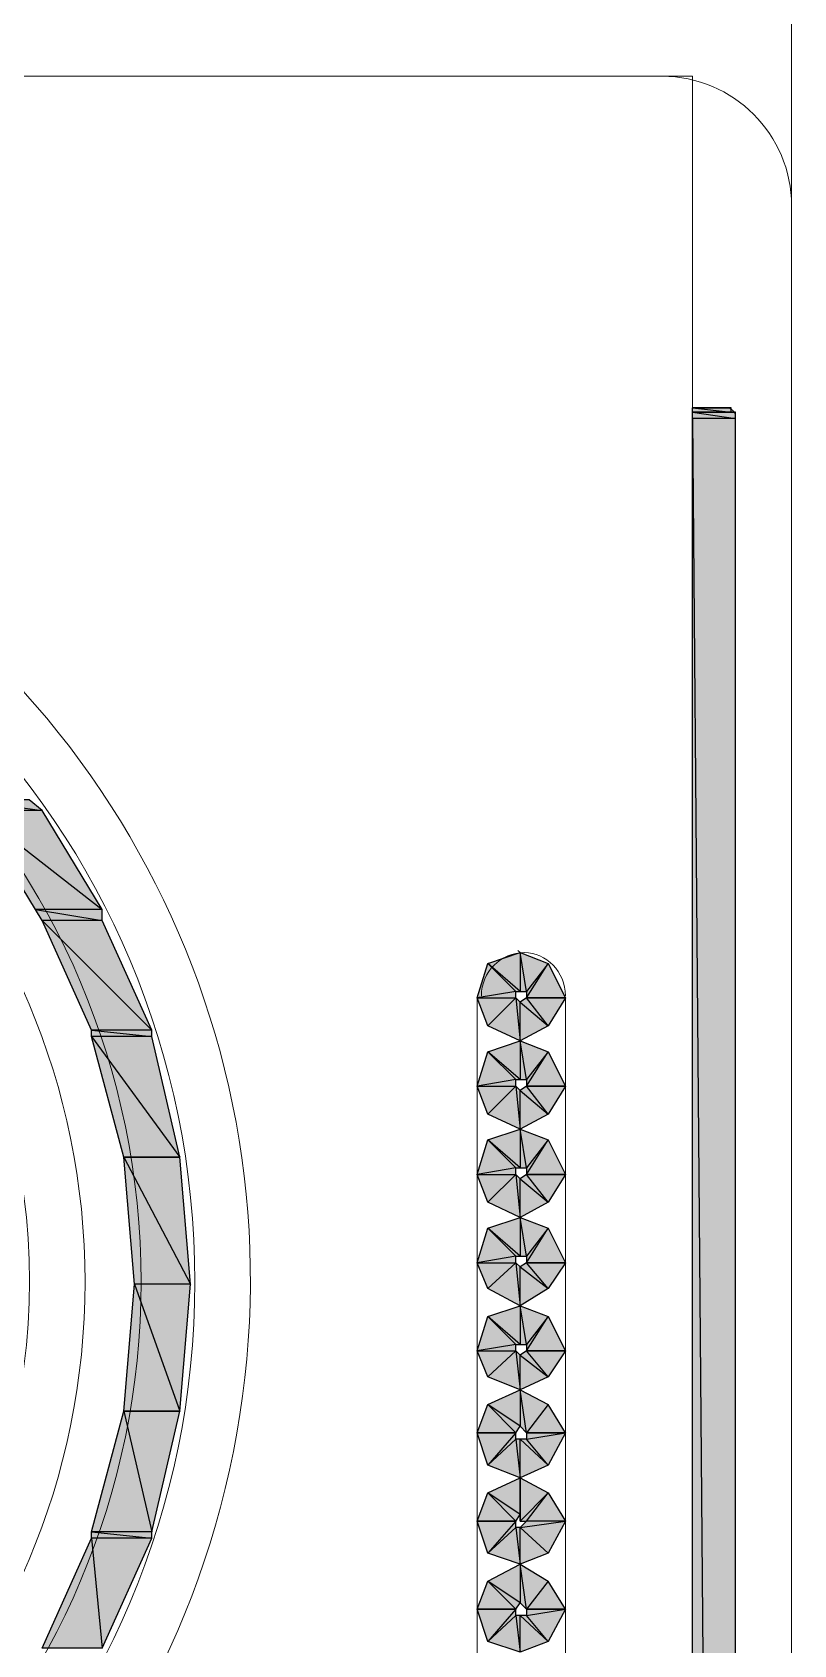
# Model space of a CAD drawing. Header units: millimetres. Extents: x 53 to 176, y -29 to 32.
# Drawn here: x 113.756 to 114.249, y -6.78 to -5.734 of the extents above; entities that cross this region are included whole.
import ezdxf

# ---------------------------------------------------------------- set-up
doc = ezdxf.new("R2010")
doc.units = ezdxf.units.MM
doc.layers.add('15 - Quadro de medição', color=6, linetype='Continuous')

msp = doc.modelspace()

# ---------------------------------------------------------------- hatches: boundary and pattern name
at = {"layer": '15 - Quadro de medição', "true_color": 0x000007}
h = msp.add_hatch(color=7, dxfattribs=at)
h.paths.add_polyline_path([(114.1838, -5.9773), (114.2089, -5.9773), (114.2075, -5.9773)])
h.paths.add_polyline_path([(114.2089, -5.9773), (114.2075, -5.9773), (114.1838, -5.9773)])
h.paths.add_polyline_path([(114.2089, -5.9773), (114.1838, -5.9773)])
h.paths.add_polyline_path([(114.1838, -5.9773), (114.2089, -5.9773), (114.2075, -5.9773)])
h.paths.add_polyline_path([(114.2089, -5.9773), (114.2075, -5.9773), (114.1838, -5.9773)])
h.paths.add_polyline_path([(114.2089, -5.9773), (114.1838, -5.9773), (114.2047, -5.9773)])
h = msp.add_hatch(color=7, dxfattribs=at)
h.paths.add_polyline_path([(114.2089, -5.9773), (114.1838, -5.9773), (114.2089, -5.9801)])
h.paths.add_polyline_path([(114.1838, -5.9773), (114.2089, -5.9801), (114.1838, -5.9801)])
h = msp.add_hatch(color=7, dxfattribs=at)
h.paths.add_polyline_path([(114.2117, -5.9801), (114.1838, -5.9801)])
h.paths.add_polyline_path([(114.1838, -5.9801), (114.2117, -5.9801)])
h.paths.add_polyline_path([(114.2117, -5.9801), (114.1838, -5.9801)])
h.paths.add_polyline_path([(114.2117, -5.9801), (114.1838, -5.9801), (114.2089, -5.9801)])
h = msp.add_hatch(color=7, dxfattribs=at)
h.paths.add_polyline_path([(114.2117, -5.9801), (114.1838, -5.9801), (114.2117, -5.9843)])
h.paths.add_polyline_path([(114.1838, -5.9801), (114.2117, -5.9843), (114.1838, -5.9843)])
h = msp.add_hatch(color=7, dxfattribs=at)
h.paths.add_polyline_path([(114.2117, -5.9843), (114.1838, -5.9843), (114.2117, -9.3282)])
h.paths.add_polyline_path([(114.1838, -5.9843), (114.2117, -9.3282), (114.1838, -9.3282)])
h = msp.add_hatch(color=7, dxfattribs=at)
h.paths.add_polyline_path([(113.7536, -6.2316), (113.7117, -6.2316), (113.762, -6.2385)])
h.paths.add_polyline_path([(113.7117, -6.2316), (113.762, -6.2385), (113.7187, -6.2385)])
h = msp.add_hatch(color=7, dxfattribs=at)
h.paths.add_polyline_path([(113.762, -6.2385), (113.7187, -6.2385), (113.8011, -6.3028)])
h.paths.add_polyline_path([(113.7187, -6.2385), (113.8011, -6.3028), (113.7578, -6.3028)])
h = msp.add_hatch(color=7, dxfattribs=at)
h.paths.add_polyline_path([(113.8011, -6.3028), (113.7578, -6.3028), (113.8011, -6.3098)])
h.paths.add_polyline_path([(113.7578, -6.3028), (113.8011, -6.3098), (113.762, -6.3098)])
h = msp.add_hatch(color=7, dxfattribs=at)
h.paths.add_polyline_path([(113.8011, -6.3098), (113.762, -6.3098), (113.8332, -6.381)])
h.paths.add_polyline_path([(113.762, -6.3098), (113.8332, -6.381), (113.7941, -6.381)])
h = msp.add_hatch(color=7, dxfattribs=at)
h.paths.add_polyline_path([(114.1014, -6.3601), (114.0762, -6.3601), (114.0902, -6.3377)])
h.paths.add_polyline_path([(114.0762, -6.3601), (114.0902, -6.3377), (114.0762, -6.3559)])
h.paths.add_polyline_path([(114.0902, -6.3377), (114.0762, -6.3559), (114.072, -6.3307)])
h.paths.add_polyline_path([(114.0762, -6.3559), (114.072, -6.3307), (114.072, -6.3559)])
h.paths.add_polyline_path([(114.072, -6.3307), (114.072, -6.3559), (114.0511, -6.3377)])
h.paths.add_polyline_path([(114.072, -6.3559), (114.0511, -6.3377), (114.0692, -6.3559)])
h.paths.add_polyline_path([(114.0511, -6.3377), (114.0692, -6.3559), (114.0441, -6.3601)])
h.paths.add_polyline_path([(114.0692, -6.3559), (114.0441, -6.3601), (114.0692, -6.3601)])
h.paths.add_polyline_path([(114.0441, -6.3601), (114.0692, -6.3601), (114.0511, -6.3782)])
h = msp.add_hatch(color=7, dxfattribs=at)
h.paths.add_polyline_path([(114.0511, -6.3782), (114.0692, -6.3601), (114.072, -6.388)])
h.paths.add_polyline_path([(114.0692, -6.3601), (114.072, -6.388), (114.072, -6.3629)])
h.paths.add_polyline_path([(114.072, -6.388), (114.072, -6.3629), (114.0902, -6.3782)])
h.paths.add_polyline_path([(114.072, -6.3629), (114.0902, -6.3782), (114.0762, -6.3601)])
h.paths.add_polyline_path([(114.0902, -6.3782), (114.0762, -6.3601), (114.1014, -6.3601)])
h = msp.add_hatch(color=7, dxfattribs=at)
h.paths.add_polyline_path([(113.8332, -6.381), (113.7941, -6.381), (113.8332, -6.3852)])
h.paths.add_polyline_path([(113.7941, -6.381), (113.8332, -6.3852), (113.7941, -6.3852)])
h = msp.add_hatch(color=7, dxfattribs=at)
h.paths.add_polyline_path([(113.8332, -6.3852), (113.7941, -6.3852), (113.8514, -6.4634)])
h.paths.add_polyline_path([(113.7941, -6.3852), (113.8514, -6.4634), (113.815, -6.4634)])
h = msp.add_hatch(color=7, dxfattribs=at)
h.paths.add_polyline_path([(114.1014, -6.4173), (114.0762, -6.4173), (114.0902, -6.395)])
h.paths.add_polyline_path([(114.0762, -6.4173), (114.0902, -6.395), (114.0762, -6.4131)])
h.paths.add_polyline_path([(114.0902, -6.395), (114.0762, -6.4131), (114.072, -6.388)])
h.paths.add_polyline_path([(114.0762, -6.4131), (114.072, -6.388), (114.072, -6.4131)])
h.paths.add_polyline_path([(114.072, -6.388), (114.072, -6.4131), (114.0511, -6.395)])
h.paths.add_polyline_path([(114.072, -6.4131), (114.0511, -6.395), (114.0692, -6.4131)])
h.paths.add_polyline_path([(114.0511, -6.395), (114.0692, -6.4131), (114.0441, -6.4173)])
h.paths.add_polyline_path([(114.0692, -6.4131), (114.0441, -6.4173), (114.0692, -6.4173)])
h.paths.add_polyline_path([(114.0441, -6.4173), (114.0692, -6.4173), (114.0511, -6.4355)])
h = msp.add_hatch(color=7, dxfattribs=at)
h.paths.add_polyline_path([(114.0511, -6.4355), (114.0692, -6.4173), (114.072, -6.4453)])
h.paths.add_polyline_path([(114.0692, -6.4173), (114.072, -6.4453), (114.072, -6.4201)])
h.paths.add_polyline_path([(114.072, -6.4453), (114.072, -6.4201), (114.0902, -6.4355)])
h.paths.add_polyline_path([(114.072, -6.4201), (114.0902, -6.4355), (114.0762, -6.4173)])
h.paths.add_polyline_path([(114.0902, -6.4355), (114.0762, -6.4173), (114.1014, -6.4173)])
h = msp.add_hatch(color=7, dxfattribs=at)
h.paths.add_polyline_path([(114.1014, -6.4746), (114.0762, -6.4746), (114.0902, -6.4522)])
h.paths.add_polyline_path([(114.0762, -6.4746), (114.0902, -6.4522), (114.0762, -6.4704)])
h.paths.add_polyline_path([(114.0902, -6.4522), (114.0762, -6.4704), (114.072, -6.4453)])
h.paths.add_polyline_path([(114.0762, -6.4704), (114.072, -6.4453), (114.072, -6.4704)])
h.paths.add_polyline_path([(114.072, -6.4453), (114.072, -6.4704), (114.0511, -6.4522)])
h.paths.add_polyline_path([(114.072, -6.4704), (114.0511, -6.4522), (114.0692, -6.4704)])
h.paths.add_polyline_path([(114.0511, -6.4522), (114.0692, -6.4704), (114.0441, -6.4746)])
h.paths.add_polyline_path([(114.0692, -6.4704), (114.0441, -6.4746), (114.0692, -6.4746)])
h.paths.add_polyline_path([(114.0441, -6.4746), (114.0692, -6.4746), (114.0511, -6.4927)])
h = msp.add_hatch(color=7, dxfattribs=at)
h.paths.add_polyline_path([(113.815, -6.4634), (113.8514, -6.4634), (113.85, -6.4634)])
h.paths.add_polyline_path([(113.8514, -6.4634), (113.85, -6.4634), (113.815, -6.4634)])
h = msp.add_hatch(color=7, dxfattribs=at)
h.paths.add_polyline_path([(113.8514, -6.4634), (113.815, -6.4634), (113.8583, -6.5458)])
h.paths.add_polyline_path([(113.815, -6.4634), (113.8583, -6.5458), (113.822, -6.5458)])
h = msp.add_hatch(color=7, dxfattribs=at)
h.paths.add_polyline_path([(114.0511, -6.4927), (114.0692, -6.4746), (114.072, -6.5025)])
h.paths.add_polyline_path([(114.0692, -6.4746), (114.072, -6.5025), (114.072, -6.4774)])
h.paths.add_polyline_path([(114.072, -6.5025), (114.072, -6.4774), (114.0902, -6.4927)])
h.paths.add_polyline_path([(114.072, -6.4774), (114.0902, -6.4927), (114.0762, -6.4746)])
h.paths.add_polyline_path([(114.0902, -6.4927), (114.0762, -6.4746), (114.1014, -6.4746)])
h = msp.add_hatch(color=7, dxfattribs=at)
h.paths.add_polyline_path([(114.1014, -6.5319), (114.0762, -6.5319), (114.0902, -6.5095)])
h.paths.add_polyline_path([(114.0762, -6.5319), (114.0902, -6.5095), (114.0762, -6.5277)])
h.paths.add_polyline_path([(114.0902, -6.5095), (114.0762, -6.5277), (114.072, -6.5025)])
h.paths.add_polyline_path([(114.0762, -6.5277), (114.072, -6.5025), (114.072, -6.5277)])
h.paths.add_polyline_path([(114.072, -6.5025), (114.072, -6.5277), (114.0511, -6.5095)])
h.paths.add_polyline_path([(114.072, -6.5277), (114.0511, -6.5095), (114.0692, -6.5277)])
h.paths.add_polyline_path([(114.0511, -6.5095), (114.0692, -6.5277), (114.0441, -6.5319)])
h.paths.add_polyline_path([(114.0692, -6.5277), (114.0441, -6.5319), (114.0692, -6.5319)])
h.paths.add_polyline_path([(114.0441, -6.5319), (114.0692, -6.5319), (114.0511, -6.5486)])
h = msp.add_hatch(color=7, dxfattribs=at)
h.paths.add_polyline_path([(114.0511, -6.5486), (114.0692, -6.5319), (114.072, -6.5598)])
h.paths.add_polyline_path([(114.0692, -6.5319), (114.072, -6.5598), (114.072, -6.5347)])
h.paths.add_polyline_path([(114.072, -6.5598), (114.072, -6.5347), (114.0902, -6.5486)])
h.paths.add_polyline_path([(114.072, -6.5347), (114.0902, -6.5486), (114.0762, -6.5319)])
h.paths.add_polyline_path([(114.0902, -6.5486), (114.0762, -6.5319), (114.1014, -6.5319)])
h = msp.add_hatch(color=7, dxfattribs=at)
h.paths.add_polyline_path([(113.8583, -6.5458), (113.822, -6.5458), (113.8514, -6.6282)])
h.paths.add_polyline_path([(113.822, -6.5458), (113.8514, -6.6282), (113.815, -6.6282)])
h = msp.add_hatch(color=7, dxfattribs=at)
h.paths.add_polyline_path([(114.1014, -6.5891), (114.0762, -6.5891), (114.0902, -6.5668)])
h.paths.add_polyline_path([(114.0762, -6.5891), (114.0902, -6.5668), (114.0762, -6.5849)])
h.paths.add_polyline_path([(114.0902, -6.5668), (114.0762, -6.5849), (114.072, -6.5598)])
h.paths.add_polyline_path([(114.0762, -6.5849), (114.072, -6.5598), (114.072, -6.5849)])
h.paths.add_polyline_path([(114.072, -6.5598), (114.072, -6.5849), (114.0511, -6.5668)])
h.paths.add_polyline_path([(114.072, -6.5849), (114.0511, -6.5668), (114.0692, -6.5849)])
h.paths.add_polyline_path([(114.0511, -6.5668), (114.0692, -6.5849), (114.0441, -6.5891)])
h.paths.add_polyline_path([(114.0692, -6.5849), (114.0441, -6.5891), (114.0692, -6.5891)])
h.paths.add_polyline_path([(114.0441, -6.5891), (114.0692, -6.5891), (114.0511, -6.6059)])
h = msp.add_hatch(color=7, dxfattribs=at)
h.paths.add_polyline_path([(114.0511, -6.6059), (114.0692, -6.5891), (114.072, -6.6143)])
h.paths.add_polyline_path([(114.0692, -6.5891), (114.072, -6.6143), (114.072, -6.5919)])
h.paths.add_polyline_path([(114.072, -6.6143), (114.072, -6.5919), (114.0902, -6.6059)])
h.paths.add_polyline_path([(114.072, -6.5919), (114.0902, -6.6059), (114.0762, -6.5891)])
h.paths.add_polyline_path([(114.0902, -6.6059), (114.0762, -6.5891), (114.1014, -6.5891)])
h = msp.add_hatch(color=7, dxfattribs=at)
h.paths.add_polyline_path([(114.1014, -6.6422), (114.0902, -6.624), (114.0762, -6.6422)])
h.paths.add_polyline_path([(114.0902, -6.624), (114.0762, -6.6422), (114.072, -6.6143)])
h.paths.add_polyline_path([(114.0762, -6.6422), (114.072, -6.6143), (114.072, -6.638)])
h.paths.add_polyline_path([(114.072, -6.6143), (114.072, -6.638), (114.0511, -6.624)])
h.paths.add_polyline_path([(114.072, -6.638), (114.0511, -6.624), (114.0692, -6.6422)])
h.paths.add_polyline_path([(114.0511, -6.624), (114.0692, -6.6422), (114.0441, -6.6422)])
h = msp.add_hatch(color=7, dxfattribs=at)
h.paths.add_polyline_path([(113.8514, -6.6282), (113.815, -6.6282), (113.8332, -6.7065)])
h.paths.add_polyline_path([(113.815, -6.6282), (113.8332, -6.7065), (113.7941, -6.7065)])
h = msp.add_hatch(color=7, dxfattribs=at)
h.paths.add_polyline_path([(113.815, -6.6282), (113.8514, -6.6282), (113.85, -6.6282)])
h.paths.add_polyline_path([(113.8514, -6.6282), (113.85, -6.6282), (113.815, -6.6282)])
h = msp.add_hatch(color=7, dxfattribs=at)
h.paths.add_polyline_path([(114.0441, -6.6422), (114.0692, -6.6422), (114.0511, -6.6632)])
h.paths.add_polyline_path([(114.0692, -6.6422), (114.0511, -6.6632), (114.0692, -6.6464)])
h.paths.add_polyline_path([(114.0511, -6.6632), (114.0692, -6.6464), (114.072, -6.6715)])
h.paths.add_polyline_path([(114.0692, -6.6464), (114.072, -6.6715), (114.072, -6.6464)])
h.paths.add_polyline_path([(114.072, -6.6715), (114.072, -6.6464), (114.0902, -6.6632)])
h.paths.add_polyline_path([(114.072, -6.6464), (114.0902, -6.6632), (114.0762, -6.6464)])
h.paths.add_polyline_path([(114.0902, -6.6632), (114.0762, -6.6464), (114.1014, -6.6422)])
h.paths.add_polyline_path([(114.0762, -6.6464), (114.1014, -6.6422), (114.0762, -6.6422)])
h = msp.add_hatch(color=7, dxfattribs=at)
h.paths.add_polyline_path([(114.1014, -6.6995), (114.0762, -6.6995), (114.0902, -6.6813)])
h.paths.add_polyline_path([(114.0762, -6.6995), (114.0902, -6.6813), (114.072, -6.6995)])
h.paths.add_polyline_path([(114.0902, -6.6813), (114.072, -6.6995), (114.072, -6.6715)])
h.paths.add_polyline_path([(114.072, -6.6995), (114.072, -6.6715), (114.072, -6.6953)])
h.paths.add_polyline_path([(114.072, -6.6715), (114.072, -6.6953), (114.0511, -6.6813)])
h.paths.add_polyline_path([(114.072, -6.6953), (114.0511, -6.6813), (114.0692, -6.6995)])
h.paths.add_polyline_path([(114.0511, -6.6813), (114.0692, -6.6995), (114.0441, -6.6995)])
h = msp.add_hatch(color=7, dxfattribs=at)
h.paths.add_polyline_path([(114.0441, -6.6995), (114.0692, -6.6995), (114.0511, -6.7204)])
h.paths.add_polyline_path([(114.0692, -6.6995), (114.0511, -6.7204), (114.0692, -6.7037)])
h.paths.add_polyline_path([(114.0511, -6.7204), (114.0692, -6.7037), (114.072, -6.7274)])
h.paths.add_polyline_path([(114.0692, -6.7037), (114.072, -6.7274), (114.072, -6.7037)])
h.paths.add_polyline_path([(114.072, -6.7274), (114.072, -6.7037), (114.0902, -6.7204)])
h = msp.add_hatch(color=7, dxfattribs=at)
h.paths.add_polyline_path([(114.0902, -6.7204), (114.072, -6.7037), (114.1014, -6.6995)])
h.paths.add_polyline_path([(114.072, -6.7037), (114.1014, -6.6995), (114.0762, -6.6995)])
h = msp.add_hatch(color=7, dxfattribs=at)
h.paths.add_polyline_path([(113.8332, -6.7106), (113.7941, -6.7106), (113.8011, -6.7819)])
h.paths.add_polyline_path([(113.7941, -6.7106), (113.8011, -6.7819), (113.762, -6.7819)])
h = msp.add_hatch(color=7, dxfattribs=at)
h.paths.add_polyline_path([(113.8332, -6.7065), (113.7941, -6.7065), (113.8332, -6.7106)])
h.paths.add_polyline_path([(113.7941, -6.7065), (113.8332, -6.7106), (113.7941, -6.7106)])
h = msp.add_hatch(color=7, dxfattribs=at)
h.paths.add_polyline_path([(114.1014, -6.7567), (114.0902, -6.7386), (114.0762, -6.7567)])
h.paths.add_polyline_path([(114.0902, -6.7386), (114.0762, -6.7567), (114.072, -6.7274)])
h.paths.add_polyline_path([(114.0762, -6.7567), (114.072, -6.7274), (114.072, -6.7525)])
h.paths.add_polyline_path([(114.072, -6.7274), (114.072, -6.7525), (114.0511, -6.7386)])
h.paths.add_polyline_path([(114.072, -6.7525), (114.0511, -6.7386), (114.0692, -6.7567)])
h.paths.add_polyline_path([(114.0511, -6.7386), (114.0692, -6.7567), (114.0441, -6.7567)])
h = msp.add_hatch(color=7, dxfattribs=at)
h.paths.add_polyline_path([(114.0441, -6.7567), (114.0692, -6.7567), (114.0511, -6.7777)])
h.paths.add_polyline_path([(114.0692, -6.7567), (114.0511, -6.7777), (114.0692, -6.7609)])
h.paths.add_polyline_path([(114.0511, -6.7777), (114.0692, -6.7609), (114.072, -6.7847)])
h.paths.add_polyline_path([(114.0692, -6.7609), (114.072, -6.7847), (114.072, -6.7609)])
h.paths.add_polyline_path([(114.072, -6.7847), (114.072, -6.7609), (114.0902, -6.7777)])
h.paths.add_polyline_path([(114.072, -6.7609), (114.0902, -6.7777), (114.0762, -6.7609)])
h.paths.add_polyline_path([(114.0902, -6.7777), (114.0762, -6.7609), (114.1014, -6.7567)])
h.paths.add_polyline_path([(114.0762, -6.7609), (114.1014, -6.7567), (114.0762, -6.7567)])

# ---------------------------------------------------------------- linework, layer by layer
at = {"layer": '15 - Quadro de medição', "color": 7, "linetype": 'Continuous', "lineweight": 20, "true_color": 0x000007}
for points in [[(112.3917, -5.6198), (114.248, -5.6198), (114.248, -9.3282), (112.3917, -9.3282)], [(114.248, -5.6198), (116.1001, -5.6198), (116.1001, -9.3282), (114.248, -9.3282)]]:
    msp.add_lwpolyline(points, close=True, dxfattribs=at)
for points in [[(112.463, -5.7622), (114.1838, -5.7622), (114.1838, -9.3282), (112.456, -9.3282), (112.4546, -9.3268), (112.3917, -9.3282)], [(112.4769, -5.7622), (114.1614, -5.7622), (114.1614, -5.7622)], [(114.248, -5.8488), (114.248, -9.3282), (112.3917, -9.3282), (112.3917, -5.8488)], [(116.1001, -5.8488), (116.1001, -9.3282), (114.248, -9.3282), (114.248, -5.8488)], [(114.2047, -5.9773), (114.1838, -5.9773), (114.1838, -5.9773)], [(114.1838, -9.3282), (114.2117, -9.3282), (114.2117, -5.9843)], [(114.072, -6.3307), (114.0706, -6.3293), (114.0706, -6.3293)], [(114.0441, -6.3601), (114.0441, -7.268), (114.0441, -7.268)], [(114.1014, -7.268), (114.1014, -6.3601), (114.1014, -6.3601)]]:
    msp.add_lwpolyline(points, dxfattribs=at)
at = {"layer": '15 - Quadro de medição', "color": 7, "linetype": 'Continuous', "lineweight": -2, "true_color": 0x000007}
for points in [[(114.1838, -5.9773), (114.2047, -5.9773), (114.2047, -5.9773)], [(114.2047, -5.9773), (114.2047, -5.9773), (114.1838, -5.9773)], [(114.2047, -5.9773), (114.1838, -5.9773)], [(114.1838, -5.9773), (114.2047, -5.9773), (114.2047, -5.9773)], [(114.1838, -5.9773), (114.2089, -5.9773), (114.2075, -5.9773)], [(114.2089, -5.9773), (114.2075, -5.9773), (114.1838, -5.9773)], [(114.2089, -5.9773), (114.1838, -5.9773)], [(114.1838, -5.9773), (114.2089, -5.9773), (114.2075, -5.9773)], [(114.2089, -5.9773), (114.2075, -5.9773), (114.1838, -5.9773)], [(114.2089, -5.9773), (114.1838, -5.9773), (114.2047, -5.9773)], [(114.2089, -5.9773), (114.1838, -5.9773), (114.2089, -5.9801)], [(114.1838, -5.9773), (114.2089, -5.9801), (114.1838, -5.9801)], [(114.2117, -5.9801), (114.1838, -5.9801)], [(114.1838, -5.9801), (114.2117, -5.9801), (114.2117, -5.9801)], [(114.2117, -5.9801), (114.2117, -5.9801), (114.1838, -5.9801)], [(114.2117, -5.9801), (114.1838, -5.9801), (114.2089, -5.9801)], [(114.2117, -5.9801), (114.1838, -5.9801), (114.2117, -5.9843)], [(114.1838, -5.9801), (114.2117, -5.9843), (114.1838, -5.9843)], [(114.2117, -5.9843), (114.1838, -5.9843), (114.2117, -9.3282)], [(114.1838, -5.9843), (114.2117, -9.3282), (114.1838, -9.3282)], [(113.7536, -6.2316), (113.7117, -6.2316), (113.762, -6.2385)], [(113.7117, -6.2316), (113.762, -6.2385), (113.7187, -6.2385)], [(113.762, -6.2385), (113.7187, -6.2385), (113.8011, -6.3028)], [(113.7187, -6.2385), (113.8011, -6.3028), (113.7578, -6.3028)], [(113.8011, -6.3028), (113.7578, -6.3028), (113.8011, -6.3098)], [(113.7578, -6.3028), (113.8011, -6.3098), (113.762, -6.3098)], [(113.8011, -6.3098), (113.762, -6.3098), (113.8332, -6.381)], [(113.762, -6.3098), (113.8332, -6.381), (113.7941, -6.381)], [(114.0511, -6.3377), (114.0692, -6.3559), (114.0441, -6.3601)], [(114.072, -6.3307), (114.072, -6.3559), (114.0511, -6.3377)], [(114.072, -6.3559), (114.0511, -6.3377), (114.0692, -6.3559)], [(114.0902, -6.3377), (114.0762, -6.3559), (114.072, -6.3307)], [(114.0762, -6.3559), (114.072, -6.3307), (114.072, -6.3559)], [(114.1014, -6.3601), (114.0762, -6.3601), (114.0902, -6.3377)], [(114.0762, -6.3601), (114.0902, -6.3377), (114.0762, -6.3559)], [(114.0692, -6.3559), (114.0441, -6.3601), (114.0692, -6.3601)], [(114.0441, -6.3601), (114.0692, -6.3601), (114.0511, -6.3782)], [(114.0511, -6.3782), (114.0692, -6.3601), (114.072, -6.388)], [(114.0692, -6.3601), (114.072, -6.388), (114.072, -6.3629)], [(114.072, -6.3629), (114.0902, -6.3782), (114.0762, -6.3601)], [(114.0902, -6.3782), (114.0762, -6.3601), (114.1014, -6.3601)], [(114.072, -6.388), (114.072, -6.3629), (114.0902, -6.3782)], [(113.8332, -6.381), (113.7941, -6.381), (113.8332, -6.3852)], [(113.7941, -6.381), (113.8332, -6.3852), (113.7941, -6.3852)], [(113.8332, -6.3852), (113.7941, -6.3852), (113.8514, -6.4634)], [(113.7941, -6.3852), (113.8514, -6.4634), (113.815, -6.4634)], [(114.072, -6.388), (114.072, -6.4131), (114.0511, -6.395)], [(114.0902, -6.395), (114.0762, -6.4131), (114.072, -6.388)], [(114.0762, -6.4131), (114.072, -6.388), (114.072, -6.4131)], [(114.0511, -6.395), (114.0692, -6.4131), (114.0441, -6.4173)], [(114.072, -6.4131), (114.0511, -6.395), (114.0692, -6.4131)], [(114.1014, -6.4173), (114.0762, -6.4173), (114.0902, -6.395)], [(114.0762, -6.4173), (114.0902, -6.395), (114.0762, -6.4131)], [(114.0692, -6.4131), (114.0441, -6.4173), (114.0692, -6.4173)], [(114.0441, -6.4173), (114.0692, -6.4173), (114.0511, -6.4355)], [(114.0511, -6.4355), (114.0692, -6.4173), (114.072, -6.4453)], [(114.0692, -6.4173), (114.072, -6.4453), (114.072, -6.4201)], [(114.072, -6.4201), (114.0902, -6.4355), (114.0762, -6.4173)], [(114.072, -6.4453), (114.072, -6.4201), (114.0902, -6.4355)], [(114.0902, -6.4355), (114.0762, -6.4173), (114.1014, -6.4173)], [(114.0511, -6.4522), (114.0692, -6.4704), (114.0441, -6.4746)], [(114.072, -6.4453), (114.072, -6.4704), (114.0511, -6.4522)], [(114.072, -6.4704), (114.0511, -6.4522), (114.0692, -6.4704)], [(114.0902, -6.4522), (114.0762, -6.4704), (114.072, -6.4453)], [(114.0762, -6.4704), (114.072, -6.4453), (114.072, -6.4704)], [(114.1014, -6.4746), (114.0762, -6.4746), (114.0902, -6.4522)], [(114.0762, -6.4746), (114.0902, -6.4522), (114.0762, -6.4704)], [(113.815, -6.4634), (113.8514, -6.4634), (113.85, -6.4634)], [(113.8514, -6.4634), (113.85, -6.4634), (113.815, -6.4634)], [(113.8514, -6.4634), (113.815, -6.4634), (113.8583, -6.5458)], [(113.815, -6.4634), (113.8583, -6.5458), (113.822, -6.5458)], [(114.0692, -6.4704), (114.0441, -6.4746), (114.0692, -6.4746)], [(114.0441, -6.4746), (114.0692, -6.4746), (114.0511, -6.4927)], [(114.0511, -6.4927), (114.0692, -6.4746), (114.072, -6.5025)], [(114.0692, -6.4746), (114.072, -6.5025), (114.072, -6.4774)], [(114.072, -6.4774), (114.0902, -6.4927), (114.0762, -6.4746)], [(114.0902, -6.4927), (114.0762, -6.4746), (114.1014, -6.4746)], [(114.072, -6.5025), (114.072, -6.4774), (114.0902, -6.4927)], [(114.072, -6.5025), (114.072, -6.5277), (114.0511, -6.5095)], [(114.0902, -6.5095), (114.0762, -6.5277), (114.072, -6.5025)], [(114.0762, -6.5277), (114.072, -6.5025), (114.072, -6.5277)], [(114.0511, -6.5095), (114.0692, -6.5277), (114.0441, -6.5319)], [(114.072, -6.5277), (114.0511, -6.5095), (114.0692, -6.5277)], [(114.1014, -6.5319), (114.0762, -6.5319), (114.0902, -6.5095)], [(114.0762, -6.5319), (114.0902, -6.5095), (114.0762, -6.5277)], [(114.0692, -6.5277), (114.0441, -6.5319), (114.0692, -6.5319)], [(114.0441, -6.5319), (114.0692, -6.5319), (114.0511, -6.5486)], [(114.0511, -6.5486), (114.0692, -6.5319), (114.072, -6.5598)], [(114.0692, -6.5319), (114.072, -6.5598), (114.072, -6.5347)], [(114.072, -6.5347), (114.0902, -6.5486), (114.0762, -6.5319)], [(114.072, -6.5598), (114.072, -6.5347), (114.0902, -6.5486)], [(114.0902, -6.5486), (114.0762, -6.5319), (114.1014, -6.5319)], [(113.822, -6.5458), (113.8514, -6.6282), (113.815, -6.6282)], [(113.8583, -6.5458), (113.822, -6.5458), (113.8514, -6.6282)], [(114.0511, -6.5668), (114.0692, -6.5849), (114.0441, -6.5891)], [(114.072, -6.5598), (114.072, -6.5849), (114.0511, -6.5668)], [(114.072, -6.5849), (114.0511, -6.5668), (114.0692, -6.5849)], [(114.0902, -6.5668), (114.0762, -6.5849), (114.072, -6.5598)], [(114.0762, -6.5849), (114.072, -6.5598), (114.072, -6.5849)], [(114.1014, -6.5891), (114.0762, -6.5891), (114.0902, -6.5668)], [(114.0762, -6.5891), (114.0902, -6.5668), (114.0762, -6.5849)], [(114.0692, -6.5849), (114.0441, -6.5891), (114.0692, -6.5891)], [(114.0441, -6.5891), (114.0692, -6.5891), (114.0511, -6.6059)], [(114.0511, -6.6059), (114.0692, -6.5891), (114.072, -6.6143)], [(114.0692, -6.5891), (114.072, -6.6143), (114.072, -6.5919)], [(114.072, -6.5919), (114.0902, -6.6059), (114.0762, -6.5891)], [(114.0902, -6.6059), (114.0762, -6.5891), (114.1014, -6.5891)], [(114.072, -6.6143), (114.072, -6.5919), (114.0902, -6.6059)], [(114.072, -6.6143), (114.072, -6.638), (114.0511, -6.624)], [(114.0902, -6.624), (114.0762, -6.6422), (114.072, -6.6143)], [(114.0762, -6.6422), (114.072, -6.6143), (114.072, -6.638)], [(113.815, -6.6282), (113.8332, -6.7065), (113.7941, -6.7065)], [(113.815, -6.6282), (113.8514, -6.6282), (113.85, -6.6282)], [(113.8514, -6.6282), (113.85, -6.6282), (113.815, -6.6282)], [(113.8514, -6.6282), (113.815, -6.6282), (113.8332, -6.7065)], [(114.0511, -6.624), (114.0692, -6.6422), (114.0441, -6.6422)], [(114.072, -6.638), (114.0511, -6.624), (114.0692, -6.6422)], [(114.1014, -6.6422), (114.0902, -6.624), (114.0762, -6.6422)], [(114.0441, -6.6422), (114.0692, -6.6422), (114.0511, -6.6632)], [(114.0692, -6.6422), (114.0511, -6.6632), (114.0692, -6.6464)], [(114.0902, -6.6632), (114.0762, -6.6464), (114.1014, -6.6422)], [(114.0762, -6.6464), (114.1014, -6.6422), (114.0762, -6.6422)], [(114.0511, -6.6632), (114.0692, -6.6464), (114.072, -6.6715)], [(114.0692, -6.6464), (114.072, -6.6715), (114.072, -6.6464)], [(114.072, -6.6715), (114.072, -6.6464), (114.0902, -6.6632)], [(114.072, -6.6464), (114.0902, -6.6632), (114.0762, -6.6464)], [(114.072, -6.6715), (114.072, -6.6953), (114.0511, -6.6813)], [(114.0902, -6.6813), (114.072, -6.6995), (114.072, -6.6715)], [(114.072, -6.6995), (114.072, -6.6715), (114.072, -6.6953)], [(114.0511, -6.6813), (114.0692, -6.6995), (114.0441, -6.6995)], [(114.072, -6.6953), (114.0511, -6.6813), (114.0692, -6.6995)], [(114.0762, -6.6995), (114.0902, -6.6813), (114.072, -6.6995)], [(114.1014, -6.6995), (114.0762, -6.6995), (114.0902, -6.6813)], [(114.0441, -6.6995), (114.0692, -6.6995), (114.0511, -6.7204)], [(114.0692, -6.6995), (114.0511, -6.7204), (114.0692, -6.7037)], [(114.0511, -6.7204), (114.0692, -6.7037), (114.072, -6.7274)], [(114.0692, -6.7037), (114.072, -6.7274), (114.072, -6.7037)], [(114.0902, -6.7204), (114.072, -6.7037), (114.1014, -6.6995)], [(114.072, -6.7037), (114.1014, -6.6995), (114.0762, -6.6995)], [(114.072, -6.7274), (114.072, -6.7037), (114.0902, -6.7204)], [(113.7941, -6.7106), (113.8011, -6.7819), (113.762, -6.7819)], [(113.8332, -6.7065), (113.7941, -6.7065), (113.8332, -6.7106)], [(113.7941, -6.7065), (113.8332, -6.7106), (113.7941, -6.7106)], [(113.8332, -6.7106), (113.7941, -6.7106), (113.8011, -6.7819)], [(114.072, -6.7274), (114.072, -6.7525), (114.0511, -6.7386)], [(114.0902, -6.7386), (114.0762, -6.7567), (114.072, -6.7274)], [(114.0762, -6.7567), (114.072, -6.7274), (114.072, -6.7525)], [(114.0511, -6.7386), (114.0692, -6.7567), (114.0441, -6.7567)], [(114.072, -6.7525), (114.0511, -6.7386), (114.0692, -6.7567)], [(114.1014, -6.7567), (114.0902, -6.7386), (114.0762, -6.7567)], [(114.0441, -6.7567), (114.0692, -6.7567), (114.0511, -6.7777)], [(114.0692, -6.7567), (114.0511, -6.7777), (114.0692, -6.7609)], [(114.0902, -6.7777), (114.0762, -6.7609), (114.1014, -6.7567)], [(114.0762, -6.7609), (114.1014, -6.7567), (114.0762, -6.7567)], [(114.0511, -6.7777), (114.0692, -6.7609), (114.072, -6.7847)], [(114.0692, -6.7609), (114.072, -6.7847), (114.072, -6.7609)], [(114.072, -6.7847), (114.072, -6.7609), (114.0902, -6.7777)], [(114.072, -6.7609), (114.0902, -6.7777), (114.0762, -6.7609)]]:
    msp.add_lwpolyline(points, close=True, dxfattribs=at)
at = {"layer": '15 - Quadro de medição', "color": 7, "linetype": 'Continuous', "lineweight": 20, "true_color": 0x000007}
for points in [[(114.248, -5.8461), (114.248, -5.8), (114.2103, -5.7622), (114.1642, -5.7622)], [(114.2117, -5.9829), (114.2117, -5.9801), (114.2089, -5.9773), (114.2061, -5.9773)], [(113.6963, -6.7581), (113.7731, -6.6254), (113.7731, -6.462), (113.6963, -6.3307)], [(114.0748, -6.3307), (114.0595, -6.3307), (114.0469, -6.3433), (114.0469, -6.3587)], [(114.1014, -6.3587), (114.1014, -6.3433), (114.0888, -6.3307), (114.0748, -6.3307)]]:
    msp.add_open_spline(points, degree=3, dxfattribs=at)
for points in [[(113.8611, -6.5444), (113.8611, -6.2483), (113.6223, -6.0095), (113.3262, -6.0095), (113.3262, -6.0095), (113.0315, -6.0095), (112.7926, -6.2483), (112.7926, -6.5444), (112.7926, -6.5444), (112.7926, -6.8391), (113.0315, -7.078), (113.3262, -7.078), (113.3262, -7.078), (113.6223, -7.078), (113.8611, -6.8391), (113.8611, -6.5444)], [(113.065, -6.0374), (112.8317, -6.1575), (112.7102, -6.4229), (112.7731, -6.6785), (112.7731, -6.6785), (112.8345, -6.9341), (113.0636, -7.1143), (113.3262, -7.1143), (113.3262, -7.1143), (113.5902, -7.1143), (113.8192, -6.9341), (113.8807, -6.6785), (113.8807, -6.6785), (113.9435, -6.4229), (113.822, -6.1575), (113.5888, -6.0374)], [(113.8262, -6.5444), (113.8262, -6.2679), (113.6027, -6.0458), (113.3262, -6.0458), (113.3262, -6.0458), (113.051, -6.0458), (112.8275, -6.2679), (112.8275, -6.5444), (112.8275, -6.5444), (112.8275, -6.8196), (113.051, -7.0431), (113.3262, -7.0431), (113.3262, -7.0431), (113.6027, -7.0431), (113.8262, -6.8196), (113.8262, -6.5444)], [(113.7899, -6.5444), (113.7899, -6.2888), (113.5832, -6.0807), (113.3262, -6.0807), (113.3262, -6.0807), (113.0706, -6.0807), (112.8638, -6.2888), (112.8638, -6.5444), (112.8638, -6.5444), (112.8638, -6.8), (113.0706, -7.0068), (113.3262, -7.0068), (113.3262, -7.0068), (113.5832, -7.0068), (113.7899, -6.8), (113.7899, -6.5444)]]:
    msp.add_open_spline(points, degree=3, knots=[0, 0, 0, 0, 0.0625, 0.0625, 0.0625, 0.062501, 0.125, 0.125, 0.125, 0.125001, 0.1875, 0.1875, 0.1875, 0.187501, 1, 1, 1, 1], dxfattribs=at)

doc.saveas('drawing.dxf')
